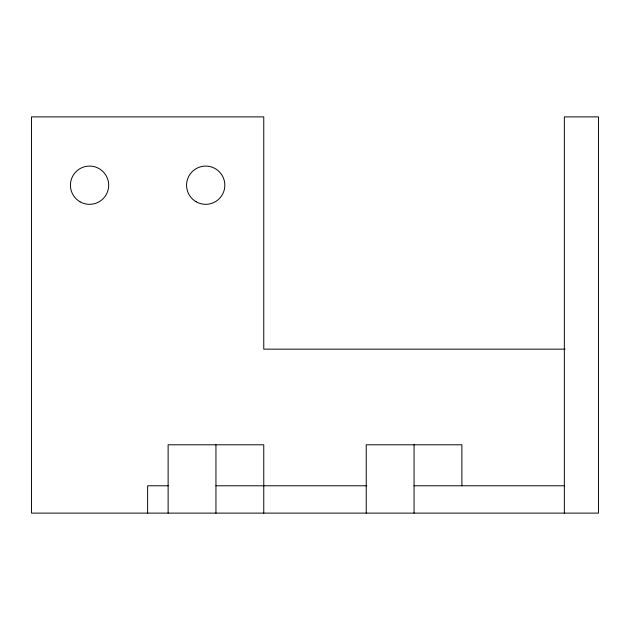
<?xml version="1.0" encoding="UTF-8"?>
<svg xmlns="http://www.w3.org/2000/svg" width="630" height="630" viewBox="0 0 630 630"><rect width="100%" height="100%" fill="white"/><g stroke="black" fill="none" stroke-linecap="round" stroke-linejoin="round"><path stroke-width="0.94" d="M565.126 349.154L263.765 349.154L263.765 116.889L31.5 116.889L31.5 513.111L598.5 513.111L598.5 116.889L564.346 116.889L564.346 513.111M168.273 485.785L147.633 485.785L147.633 513.111M215.948 485.785L366.802 485.785M414.052 485.785L564.346 485.785M461.877 485.785L461.877 444.796L366.235 444.796L366.235 513.111M414.052 444.796L414.052 513.111M263.765 513.111L263.765 444.796L168.123 444.796L168.123 513.111M215.948 444.796L215.948 513.111M80.002 201.773A19.128 19.128 0 0 0 108.691 185.204A19.128 19.128 0 0 0 80.002 168.643A19.128 19.128 0 0 0 80.002 201.773M196.135 201.773A19.128 19.128 0 0 0 224.823 185.204A19.128 19.128 0 0 0 196.135 168.643A19.128 19.128 0 0 0 196.135 201.773"/></g></svg>
